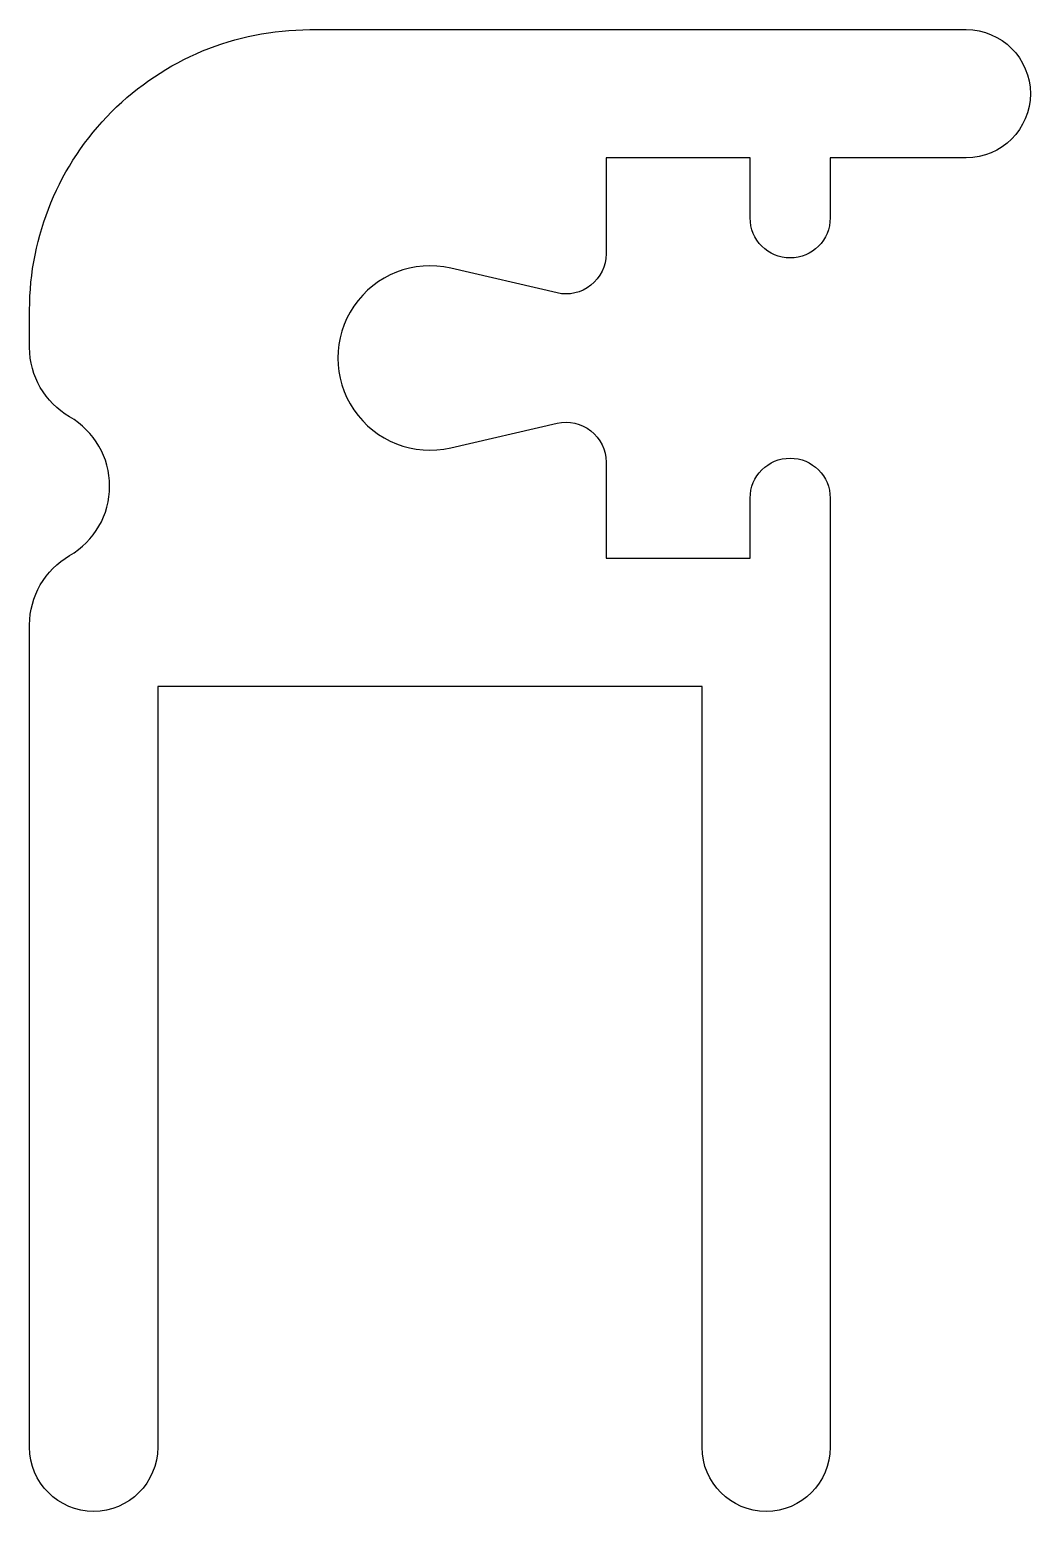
# Model space of a CAD drawing. Extents: x 182 to 194.5, y 225.5 to 244.
import ezdxf

# ---------------------------------------------------------------- set-up
doc = ezdxf.new("R2010")
doc.units = 0
doc.layers.get('0').update_dxf_attribs({"linetype": 'CONTINUOUS'})

msp = doc.modelspace()

# ---------------------------------------------------------------- linework, layer by layer
msp.add_lwpolyline([(182.485, 237.433, 0.57735), (182.485, 239.165, -0.267949), (181.985, 240.031), (181.985, 240.499, -0.414214), (185.485, 243.999), (193.685, 243.999, -1), (193.685, 242.399), (191.985, 242.399), (191.985, 241.649, -1), (190.985, 241.649), (190.985, 242.399), (189.185, 242.399), (189.185, 241.199, -0.482547), (188.573, 240.712), (187.245, 241.02, 1.258026), (187.245, 238.779), (188.573, 239.086, -0.482547), (189.185, 238.599), (189.185, 237.399), (190.985, 237.399), (190.985, 238.149, -1), (191.985, 238.149), (191.985, 226.299, -1), (190.385, 226.299), (190.385, 235.799), (183.585, 235.799), (183.585, 226.299, -1), (181.985, 226.299), (181.985, 236.567, -0.267949)], format="xyb", close=True)

doc.saveas('drawing.dxf')
